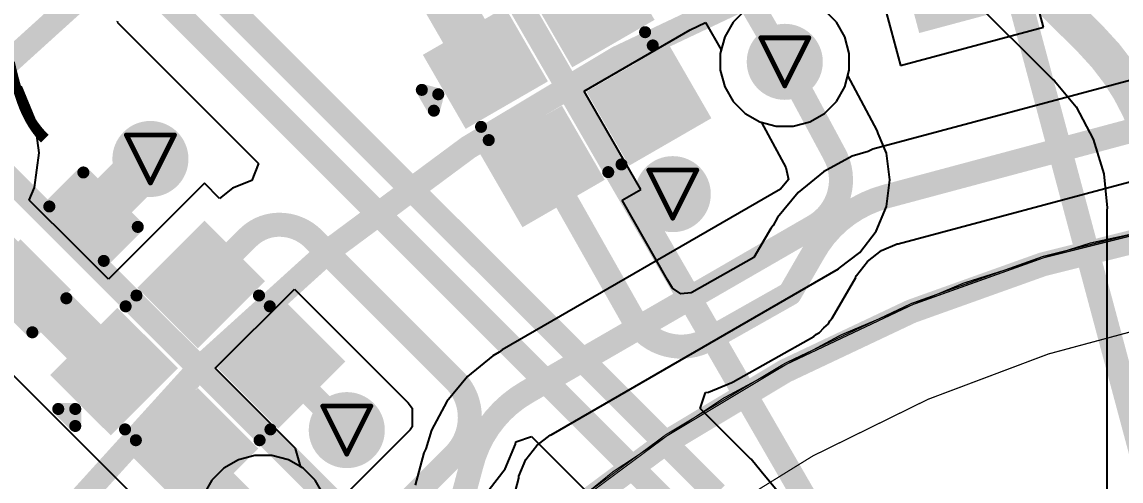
# Model space of a CAD drawing. Header units: inches. Extents: x -7 to 348, y -14 to 159.
# Drawn here: x 20.68 to 32.28, y 31.53 to 36.38 of the extents above; entities that cross this region are included whole.
import ezdxf

# ---------------------------------------------------------------- set-up
doc = ezdxf.new("R2010")
doc.units = ezdxf.units.IN
for name, color, linetype in [('Bottom Layer', 5, 'Continuous'), ('Bottom Solder', 6, 'Continuous'), ('Dimension', 6, 'Continuous'), ('Drill Drawing', 1, 'Continuous'), ('Fabrication', 76, 'Continuous'), ('Mechanical 4', 56, 'Continuous'), ('Top Layer', 1, 'Continuous'), ('Top Overlay', 2, 'Continuous'), ('Top Paste', 8, 'Continuous'), ('Top Solder', 216, 'Continuous'), ('Via Holes', 16, 'Continuous')]:
    doc.layers.add(name, color=color, linetype=linetype)
doc.styles.add('Arial', font='', dxfattribs={"height": 0.2})
doc.styles.get('Arial').set_extended_font_data('Arial')

msp = doc.modelspace()

# ---------------------------------------------------------------- hatches: boundary and pattern name
at = {"layer": 'Bottom Layer'}
h = msp.add_hatch(color=5, dxfattribs=at)
edge = h.paths.add_edge_path()
edge.add_arc((28.73395066, 35.96089074), 0.2999994, 0, 360)
h = msp.add_hatch(color=5, dxfattribs=at)
edge = h.paths.add_edge_path()
edge.add_arc((22.03638468, 34.93478662), 0.2999994, 0, 360)
h = msp.add_hatch(color=5, dxfattribs=at)
edge = h.paths.add_edge_path()
edge.add_arc((27.55137492, 34.5633421), 0.2999994, 0, 360)
h = msp.add_hatch(color=5, dxfattribs=at)
edge = h.paths.add_edge_path()
edge.add_arc((24.10953776, 32.07074866), 0.2999994, 0, 360)
at = {"layer": 'Bottom Solder'}
h = msp.add_hatch(color=6, dxfattribs=at)
edge = h.paths.add_edge_path()
edge.add_arc((28.73395066, 35.96089074), 0.4015993999999999, 0, 360)
h = msp.add_hatch(color=6, dxfattribs=at)
edge = h.paths.add_edge_path()
edge.add_arc((22.03638468, 34.93478662), 0.4015993999999999, 0, 360)
h = msp.add_hatch(color=6, dxfattribs=at)
edge = h.paths.add_edge_path()
edge.add_arc((27.55137492, 34.5633421), 0.4015993999999999, 0, 360)
h = msp.add_hatch(color=6, dxfattribs=at)
edge = h.paths.add_edge_path()
edge.add_arc((24.10953776, 32.07074866), 0.4015993999999999, 0, 360)
at = {"layer": 'Top Layer'}
for points in [[(27.22033383354571, 36.44150407004097), (26.52751269645428, 36.04150360004097), (26.17751212645429, 36.64772236995903), (26.87033326354571, 37.04772283995903)], [(26.09450169354572, 35.79150537004097), (25.40168055645428, 35.39150490004096), (25.05167998645429, 35.99772366995903), (25.74450112354571, 36.39772413995903)], [(27.82033517354571, 35.40227323004097), (27.12751403645429, 35.00227276004097), (26.77751346645429, 35.60849152995903), (27.47033460354572, 36.00849199995903)], [(26.69450049354571, 34.75227453004096), (26.00167935645428, 34.35227406004097), (25.65167878645428, 34.95849282995903), (26.34449992354571, 35.35849329995903)], [(21.32841368715252, 34.66642281320597), (21.77742649320597, 34.21741000715252), (21.45413727284748, 33.89412078679403), (21.00512446679402, 34.34313359284749)], [(23.10169030128096, 33.64423648834865), (22.53600421165135, 33.07855039871904), (22.04102865871904, 33.57352595165135), (22.60671474834865, 34.13921204128096)], [(20.66387348715251, 34.00188261320597), (21.11288629320597, 33.55286980715251), (20.78959707284748, 33.22958058679403), (20.34058426679402, 33.67859339284748)], [(22.18245160128096, 32.72499778834865), (21.61676551165135, 32.15931169871904), (21.12178995871903, 32.65428725165135), (21.68747604834865, 33.21997334128096)], [(23.95022048128096, 32.79570884834865), (23.38453439165135, 32.23002275871903), (22.88955883871904, 32.72499831165135), (23.45524492834865, 33.29068440128096)], [(23.03098178128096, 31.87647014834865), (22.46529569165135, 31.31078405871903), (21.97032013871904, 31.80575961165135), (22.53600622834865, 32.37144570128096)]]:
    msp.add_hatch(color=1, dxfattribs=at).paths.add_polyline_path(points)
h = msp.add_hatch(color=1, dxfattribs=at)
edge = h.paths.add_edge_path()
edge.add_arc((28.73395066, 35.96089074), 0.2999994, 0, 360)
h = msp.add_hatch(color=1, dxfattribs=at)
edge = h.paths.add_edge_path()
edge.add_arc((22.03638468, 34.93478662), 0.2999994, 0, 360)
h = msp.add_hatch(color=1, dxfattribs=at)
edge = h.paths.add_edge_path()
edge.add_arc((27.55137492, 34.5633421), 0.2999994, 0, 360)
h = msp.add_hatch(color=1, dxfattribs=at)
edge = h.paths.add_edge_path()
edge.add_arc((24.10953776, 32.07074866), 0.2999994, 0, 360)
at = {"layer": 'Top Paste'}
for points in [[(27.22033383354571, 36.44150407004097), (26.52751269645428, 36.04150360004097), (26.17751212645429, 36.64772236995903), (26.87033326354571, 37.04772283995903)], [(26.09450169354572, 35.79150537004097), (25.40168055645428, 35.39150490004096), (25.05167998645429, 35.99772366995903), (25.74450112354571, 36.39772413995903)], [(27.82033517354571, 35.40227323004097), (27.12751403645429, 35.00227276004097), (26.77751346645429, 35.60849152995903), (27.47033460354572, 36.00849199995903)], [(26.69450049354571, 34.75227453004096), (26.00167935645428, 34.35227406004097), (25.65167878645428, 34.95849282995903), (26.34449992354571, 35.35849329995903)], [(21.32841368715252, 34.66642281320597), (21.77742649320597, 34.21741000715252), (21.45413727284748, 33.89412078679403), (21.00512446679402, 34.34313359284749)], [(23.10169030128096, 33.64423648834865), (22.53600421165135, 33.07855039871904), (22.04102865871904, 33.57352595165135), (22.60671474834865, 34.13921204128096)], [(20.66387348715251, 34.00188261320597), (21.11288629320597, 33.55286980715251), (20.78959707284748, 33.22958058679403), (20.34058426679402, 33.67859339284748)], [(22.18245160128096, 32.72499778834865), (21.61676551165135, 32.15931169871904), (21.12178995871903, 32.65428725165135), (21.68747604834865, 33.21997334128096)], [(23.95022048128096, 32.79570884834865), (23.38453439165135, 32.23002275871903), (22.88955883871904, 32.72499831165135), (23.45524492834865, 33.29068440128096)], [(23.03098178128096, 31.87647014834865), (22.46529569165135, 31.31078405871903), (21.97032013871904, 31.80575961165135), (22.53600622834865, 32.37144570128096)]]:
    msp.add_hatch(color=8, dxfattribs=at).paths.add_polyline_path(points)
at = {"layer": 'Top Solder'}
for points in [[(31.12243299674689, 36.52446962093851), (30.15341529984342, 36.26482211160175), (29.91964964325311, 37.13724741906149), (30.88866734015658, 37.39689492839824)], [(27.35912201457021, 36.40431588901647), (26.49032451542978, 35.90271541901647), (26.03872394542978, 36.68491055098353), (26.90752144457021, 37.18651102098352)], [(26.23328987457021, 35.75431718901647), (25.36449237542978, 35.25271671901647), (24.91289180542979, 36.03491185098353), (25.78168930457021, 36.53651232098353)], [(27.95912335457021, 35.36508504901647), (27.09032585542979, 34.86348457901646), (26.63872528542978, 35.64567971098353), (27.50752278457021, 36.14728018098353)], [(26.83328867457022, 34.71508634901647), (25.96449117542978, 34.21348587901647), (25.51289060542979, 34.99568101098353), (26.38168810457021, 35.49728148098353)], [(21.32841368715252, 34.75127545724273), (21.86227913724273, 34.21741000715252), (21.45413727284748, 33.80926814275726), (20.92027182275727, 34.34313359284749)], [(23.24537439921806, 33.64423648834865), (22.53600421165135, 32.93486630078193), (21.89734456078193, 33.57352595165135), (22.60671474834865, 34.28289613921806)], [(20.66387348715251, 34.08673525724273), (21.19773893724273, 33.55286980715251), (20.78959707284748, 33.14472794275726), (20.25573162275727, 33.67859339284748)], [(24.09390457921807, 32.79570884834865), (23.38453439165135, 32.08633866078193), (22.74587474078193, 32.72499831165135), (23.45524492834865, 33.43436849921807)], [(22.32613569921807, 32.72499778834865), (21.61676551165135, 32.01562760078193), (20.97810586078193, 32.65428725165135), (21.68747604834865, 33.36365743921807)], [(23.17466587921806, 31.87647014834865), (22.46529569165135, 31.16709996078193), (21.82663604078193, 31.80575961165135), (22.53600622834865, 32.51512979921807)]]:
    msp.add_hatch(color=216, dxfattribs=at).paths.add_polyline_path(points)
at = {"layer": 'Via Holes'}
h = msp.add_hatch(color=7, dxfattribs=at)
edge = h.paths.add_edge_path()
edge.add_arc((28.73395066, 35.96089074), 0.1499997, 0, 360)
h = msp.add_hatch(color=7, dxfattribs=at)
edge = h.paths.add_edge_path()
edge.add_arc((22.03638468, 34.93478662), 0.1499997, 0, 360)
h = msp.add_hatch(color=7, dxfattribs=at)
edge = h.paths.add_edge_path()
edge.add_arc((27.55137492, 34.5633421), 0.1499997, 0, 360)
h = msp.add_hatch(color=7, dxfattribs=at)
edge = h.paths.add_edge_path()
edge.add_arc((24.10953776, 32.07074866), 0.1499997, 0, 360)

# ---------------------------------------------------------------- linework, layer by layer
at = {"layer": 'Bottom Layer'}
for p, q in [((24.8286778, 42.50766454), (31.55960922, 35.77673312)), ((28.3158057, 36.50582742), (28.18901398, 36.3790357)), ((29.27888734, 36.3790357), (29.15209562, 36.50582742)), ((28.18901398, 36.3790357), (28.0993596, 36.22374772)), ((29.36854172, 36.22374772), (29.27888734, 36.3790357)), ((28.0993596, 36.22374772), (28.05295126, 36.05054512)), ((29.41495006, 36.05054512), (29.36854172, 36.22374772)), ((28.05295126, 36.05054512), (28.05295126, 35.87123636)), ((29.41495006, 35.87123636), (29.41495006, 36.05054512)), ((28.05295126, 35.87123636), (28.0993596, 35.69803376)), ((29.40003264, 35.8155621), (29.41495006, 35.87123636)), ((29.7108499, 35.2371279), (29.40003264, 35.8155621)), ((31.55960922, 35.77673312), (31.58229904, 35.76157186)), ((31.58229904, 35.76157186), (31.80964428, 35.48455183999999)), ((28.0993596, 35.69803376), (28.18901398, 35.54274578)), ((28.18901398, 35.54274578), (28.3158057, 35.41595406)), ((28.3158057, 35.41595406), (28.47109368, 35.32629968)), ((31.80964428, 35.48455183999999), (31.99125428, 35.14478365999999)), ((28.47109368, 35.32629968), (28.4896179, 35.32133652)), ((28.4896179, 35.32133652), (28.74650334, 34.84326533999999)), ((29.7204892, 35.20560142), (29.7108499, 35.2371279)), ((29.80783218, 34.99474332), (29.7204892, 35.20560142)), ((31.99125428, 35.14478365999999), (32.10308793999999, 34.77611281999999)), ((29.84476632, 34.7141927), (29.80783218, 34.99474332)), ((28.74650334, 34.84326533999999), (28.77415632, 34.71820844)), ((28.77415632, 34.71820844), (28.68722736, 34.61542479999999)), ((29.80783218, 34.43364208), (29.84476632, 34.7141927)), ((32.10308793999999, 34.77611281999999), (32.1382136, 34.4194765)), ((28.68722736, 34.61542479999999), (25.74870644, 32.91887498)), ((29.69954182, 34.17221004), (29.80783218, 34.43364208)), ((32.1382136, 34.4194765), (32.13288976, 34.39270998)), ((32.13288976, 34.39270998), (32.13288976, 28.72504288)), ((29.52727901999999, 33.94771468), (29.69954182, 34.17221004)), ((29.30908032, 33.78028295999999), (29.52727901999999, 33.94771468)), ((26.26665816, 32.02175714), (29.30243822, 33.77445873999999)), ((29.30243822, 33.77445873999999), (29.30908032, 33.78028295999999)), ((25.65183592, 32.85687866), (25.38565408, 32.63843103999999)), ((25.7188716, 32.89271043999999), (25.65183592, 32.85687866)), ((25.74870644, 32.91887498), (25.7188716, 32.89271043999999)), ((25.38565408, 32.63843103999999), (25.16720646, 32.3722492)), ((25.16720646, 32.3722492), (25.00488268, 32.0685668)), ((25.00488268, 32.0685668), (24.94588102, 31.87406122)), ((26.11464678, 31.90943834), (26.25654896, 32.0183256)), ((26.25654896, 32.0183256), (26.26665816, 32.02175714)), ((23.14039314, 31.80373878), (22.96719054, 31.75733044)), ((23.3197019, 31.80373878), (23.14039314, 31.80373878)), ((23.4929045, 31.75733044), (23.3197019, 31.80373878)), ((24.92397606, 31.82964678), (24.83246494, 31.4881641)), ((24.94588102, 31.87406122), (24.92397606, 31.82964678)), ((25.99933586, 31.75916178), (26.11464678, 31.90943834)), ((22.96719054, 31.75733044), (22.81190256, 31.66767605999999)), ((23.64819248, 31.66767605999999), (23.4929045, 31.75733044)), ((25.92684934, 31.5841634), (25.99933586, 31.75916178)), ((22.81190256, 31.66767605999999), (22.68511084, 31.54088433999999)), ((23.7749842, 31.54088433999999), (23.64819248, 31.66767605999999)), ((25.9245735, 31.5615066), (25.92527454, 31.57219492)), ((25.92527454, 31.57219492), (25.92684934, 31.5841634)), ((22.68511084, 31.54088433999999), (22.59545646, 31.38559636)), ((23.86463858, 31.38559636), (23.7749842, 31.54088433999999)), ((25.79647368, 31.08348876), (25.9245735, 31.5615066))]:
    msp.add_line(p, q, dxfattribs=at)
for points in [[(25.24070644, 42.91969318, 0.3809999999999999, 0.3809999999999999, 0), (31.97163786, 36.18876176, 0.3809999999999999, 0.3809999999999999, 0)], [(31.97163786, 36.18876176, 0.3809999999999999, 0.3809999999999999, -0.198912367379658), (32.71558608, 34.39270998, 0.3809999999999999, 0.3809999999999999, 0)], [(28.73395066, 35.96089074, 0.254, 0.254, 0), (29.25459478, 34.99196456, 0.254, 0.254, 0)], [(29.25470908, 34.99203314, 0.254, 0.254, -0.411353542062439), (29.04345474, 34.22302527999999, 0.254, 0.254, 0)], [(26.0076823, 32.47031605999999, 0.254, 0.254, 0), (29.0434649, 34.2230202, 0.254, 0.254, 0)], [(25.42427478, 31.69558812, 0.254, 0.254, -0.2036222772454965), (26.00767976, 32.47031352, 0.254, 0.254, 0)], [(25.29617496, 31.21755757999999, 0.254, 0.254, 0), (25.42427478, 31.69557796, 0.254, 0.254, 0)]]:
    msp.add_lwpolyline(points, format="xyseb", dxfattribs=at)
for points in [[(31.87638786, 36.18876176, 0.1905, 0.1905, 1), (32.06688786, 36.18876176, 0.1905, 0.1905, 1)], [(31.87638786, 36.18876176, 0.1905, 0.1905, 1), (32.06688786, 36.18876176, 0.1905, 0.1905, 1)], [(28.67045066, 35.96089074, 0.127, 0.127, 1), (28.79745066, 35.96089074, 0.127, 0.127, 1)], [(29.19109478, 34.99196456, 0.127, 0.127, 1), (29.31809478, 34.99196456, 0.127, 0.127, 1)], [(29.19120908, 34.99203314, 0.127, 0.127, 1), (29.31820908, 34.99203314, 0.127, 0.127, 1)], [(28.97995474, 34.22302527999999, 0.127, 0.127, 1), (29.10695474, 34.22302527999999, 0.127, 0.127, 1)], [(28.9799649, 34.2230202, 0.127, 0.127, 1), (29.1069649, 34.2230202, 0.127, 0.127, 1)], [(25.94417976, 32.47031352, 0.127, 0.127, 1), (26.07117976, 32.47031352, 0.127, 0.127, 1)], [(25.9441823, 32.47031605999999, 0.127, 0.127, 1), (26.0711823, 32.47031605999999, 0.127, 0.127, 1)], [(25.36077478, 31.69558812, 0.127, 0.127, 1), (25.48777478, 31.69558812, 0.127, 0.127, 1)], [(25.36077478, 31.69557796, 0.127, 0.127, 1), (25.48777478, 31.69557796, 0.127, 0.127, 1)]]:
    msp.add_lwpolyline(points, format="xyseb", close=True, dxfattribs=at)
at = {"layer": 'Dimension'}
for points in [[(28.9792664, 44.95406808, 0.254, 0.254, 0), (42.67583794, -6.1596397, 0.254, 0.254, 0)], [(21.81726142, 43.70361338, 0.254, 0.254, 0), (50.06727604, -5.226812, 0.254, 0.254, 0)], [(17.94394176, 37.3357267, 0.254, 0.254, 0), (55.3623734, -0.08175752, 0.254, 0.254, 0)]]:
    msp.add_lwpolyline(points, format="xyseb", dxfattribs=at)
for points in [[(58.31000022, 19.46699942, 0.254, 0.254, 1), (13.30999878, 19.46699942, 0.254, 0.254, 1)], [(54.56033537999999, 19.46692576, 0.254, 0.254, 1), (17.06033418, 19.46692576, 0.254, 0.254, 1)]]:
    msp.add_lwpolyline(points, format="xyseb", close=True, dxfattribs=at)
at = {"layer": 'Drill Drawing'}
for points in [[(28.47995066, 36.21489074, 0.0508, 0.0508, 0), (28.98795066, 36.21489074, 0.0508, 0.0508, 0)], [(28.47995066, 36.21489074, 0.0508, 0.0508, 0), (28.73395066, 35.70689074, 0.0508, 0.0508, 0)], [(28.73395066, 35.70689074, 0.0508, 0.0508, 0), (28.98795066, 36.21489074, 0.0508, 0.0508, 0)], [(21.78238468, 35.18878662, 0.0508, 0.0508, 0), (22.29038468, 35.18878662, 0.0508, 0.0508, 0)], [(21.78238468, 35.18878662, 0.0508, 0.0508, 0), (22.03638468, 34.68078662, 0.0508, 0.0508, 0)], [(22.03638468, 34.68078662, 0.0508, 0.0508, 0), (22.29038468, 35.18878662, 0.0508, 0.0508, 0)], [(27.29737492, 34.8173421, 0.0508, 0.0508, 0), (27.80537491999999, 34.8173421, 0.0508, 0.0508, 0)], [(27.29737492, 34.8173421, 0.0508, 0.0508, 0), (27.55137492, 34.30934209999999, 0.0508, 0.0508, 0)], [(27.55137492, 34.30934209999999, 0.0508, 0.0508, 0), (27.80537491999999, 34.8173421, 0.0508, 0.0508, 0)], [(23.85553776, 32.32474866, 0.0508, 0.0508, 0), (24.36353776, 32.32474866, 0.0508, 0.0508, 0)], [(23.85553776, 32.32474866, 0.0508, 0.0508, 0), (24.10953776, 31.81674866, 0.0508, 0.0508, 0)], [(24.10953776, 31.81674866, 0.0508, 0.0508, 0), (24.36353776, 32.32474866, 0.0508, 0.0508, 0)]]:
    msp.add_lwpolyline(points, format="xyseb", dxfattribs=at)
for points in [[(28.46725066, 36.21489074, 0.0254, 0.0254, 1), (28.49265066, 36.21489074, 0.0254, 0.0254, 1)], [(28.46725066, 36.21489074, 0.0254, 0.0254, 1), (28.49265066, 36.21489074, 0.0254, 0.0254, 1)], [(28.97525066, 36.21489074, 0.0254, 0.0254, 1), (29.00065066, 36.21489074, 0.0254, 0.0254, 1)], [(28.97525066, 36.21489074, 0.0254, 0.0254, 1), (29.00065066, 36.21489074, 0.0254, 0.0254, 1)], [(28.72125066, 35.70689074, 0.0254, 0.0254, 1), (28.74665066, 35.70689074, 0.0254, 0.0254, 1)], [(28.72125066, 35.70689074, 0.0254, 0.0254, 1), (28.74665066, 35.70689074, 0.0254, 0.0254, 1)], [(21.76968468, 35.18878662, 0.0254, 0.0254, 1), (21.79508468, 35.18878662, 0.0254, 0.0254, 1)], [(21.76968468, 35.18878662, 0.0254, 0.0254, 1), (21.79508468, 35.18878662, 0.0254, 0.0254, 1)], [(22.27768468, 35.18878662, 0.0254, 0.0254, 1), (22.30308468, 35.18878662, 0.0254, 0.0254, 1)], [(22.27768468, 35.18878662, 0.0254, 0.0254, 1), (22.30308468, 35.18878662, 0.0254, 0.0254, 1)], [(27.28467492, 34.8173421, 0.0254, 0.0254, 1), (27.31007492, 34.8173421, 0.0254, 0.0254, 1)], [(27.28467492, 34.8173421, 0.0254, 0.0254, 1), (27.31007492, 34.8173421, 0.0254, 0.0254, 1)], [(27.79267492, 34.8173421, 0.0254, 0.0254, 1), (27.81807492, 34.8173421, 0.0254, 0.0254, 1)], [(27.79267492, 34.8173421, 0.0254, 0.0254, 1), (27.81807492, 34.8173421, 0.0254, 0.0254, 1)], [(22.02368468, 34.68078662, 0.0254, 0.0254, 1), (22.04908468, 34.68078662, 0.0254, 0.0254, 1)], [(22.02368468, 34.68078662, 0.0254, 0.0254, 1), (22.04908468, 34.68078662, 0.0254, 0.0254, 1)], [(27.53867492, 34.30934209999999, 0.0254, 0.0254, 1), (27.56407492, 34.30934209999999, 0.0254, 0.0254, 1)], [(27.53867492, 34.30934209999999, 0.0254, 0.0254, 1), (27.56407492, 34.30934209999999, 0.0254, 0.0254, 1)], [(23.84283776, 32.32474866, 0.0254, 0.0254, 1), (23.86823776, 32.32474866, 0.0254, 0.0254, 1)], [(23.84283776, 32.32474866, 0.0254, 0.0254, 1), (23.86823776, 32.32474866, 0.0254, 0.0254, 1)], [(24.35083776, 32.32474866, 0.0254, 0.0254, 1), (24.37623776, 32.32474866, 0.0254, 0.0254, 1)], [(24.35083776, 32.32474866, 0.0254, 0.0254, 1), (24.37623776, 32.32474866, 0.0254, 0.0254, 1)], [(24.09683776, 31.81674866, 0.0254, 0.0254, 1), (24.12223776, 31.81674866, 0.0254, 0.0254, 1)], [(24.09683776, 31.81674866, 0.0254, 0.0254, 1), (24.12223776, 31.81674866, 0.0254, 0.0254, 1)]]:
    msp.add_lwpolyline(points, format="xyseb", close=True, dxfattribs=at)
at = {"layer": 'Fabrication'}
for points in [[(21.84632156, 25.02614756, 0.0127, 0.0127, -0.3667768951628362), (38.92474816, 34.222817, 0.0127, 0.0127, 0)], [(21.84632156, 25.02614756, 0.0127, 0.0127, -0.3667768951628362), (38.92474816, 34.222817, 0.0127, 0.0127, 0)], [(21.84632156, 25.02614756, 0.0127, 0.0127, -0.3667768951628362), (38.92474816, 34.222817, 0.0127, 0.0127, 0)], [(21.84632156, 25.02614756, 0.0127, 0.0127, -0.3667768951628362), (38.92474816, 34.222817, 0.0127, 0.0127, 0)], [(22.3945323, 23.54997576, 0.0127, 0.0127, -0.4369289405353744), (40.83044412, 32.61877144, 0.0127, 0.0127, 0)], [(22.3945323, 23.54997576, 0.0127, 0.0127, -0.4369289405353744), (40.83044412, 32.61877144, 0.0127, 0.0127, 0)]]:
    msp.add_lwpolyline(points, format="xyseb", dxfattribs=at)
at = {"layer": 'Mechanical 4'}
for points in [[(50.81100582, 19.54995328, 0.0127, 0.0127, 1), (20.81100486, 19.54995328, 0.0127, 0.0127, 1)], [(50.81100582, 19.54995328, 0.0127, 0.0127, 1), (20.81100486, 19.54995328, 0.0127, 0.0127, 1)], [(50.81100582, 19.54995328, 0.0127, 0.0127, 1), (20.81100486, 19.54995328, 0.0127, 0.0127, 1)], [(50.81100582, 19.54995328, 0.0127, 0.0127, 1), (20.81100486, 19.54995328, 0.0127, 0.0127, 1)], [(50.8248031, 19.53848518, 0.0127, 0.0127, 1), (20.82480214, 19.53848518, 0.0127, 0.0127, 1)], [(50.8248031, 19.53848518, 0.0127, 0.0127, 1), (20.82480214, 19.53848518, 0.0127, 0.0127, 1)], [(50.8248031, 19.53848518, 0.0127, 0.0127, 1), (20.82480214, 19.53848518, 0.0127, 0.0127, 1)], [(50.8248031, 19.53848518, 0.0127, 0.0127, 1), (20.82480214, 19.53848518, 0.0127, 0.0127, 1)]]:
    msp.add_lwpolyline(points, format="xyseb", close=True, dxfattribs=at)
at = {"layer": 'Top Layer'}
for p, q in [((29.57745672, 37.3348123), (29.95585068, 35.92263071999999)), ((31.46462592, 36.32690474), (31.20005952, 37.31427385999999)), ((29.27888734, 36.3790357), (29.15209562, 36.50582742)), ((21.6887679, 36.39179158), (21.68698482, 36.37940654)), ((21.68698482, 36.37940654), (21.68700006, 36.3793659)), ((21.68700006, 36.3793659), (21.74790164, 36.31752452)), ((27.73540554, 36.29893934), (27.89688858, 36.3748447)), ((27.89688858, 36.3748447), (28.06282932, 36.08741576)), ((29.36854172, 36.22374772), (29.27888734, 36.3790357)), ((29.95585068, 35.92263071999999), (31.46462592, 36.32690474)), ((21.74790164, 36.31752452), (21.75583914, 36.30946002)), ((21.75583914, 36.30946002), (21.80776182, 36.25754242)), ((21.80776182, 36.25754242), (23.17790386, 34.8873953)), ((26.61495566, 35.6520496), (27.73540554, 36.29893934)), ((29.41495006, 36.05054512), (29.36854172, 36.22374772)), ((28.06282932, 36.08741576), (28.05295126, 36.05054512)), ((28.05295126, 36.05054512), (28.05295126, 35.87123636)), ((29.41495006, 35.87123636), (29.41495006, 36.05054512)), ((28.05295126, 35.87123636), (28.0993596, 35.69803376)), ((29.36854172, 35.69803376), (29.41495006, 35.87123636)), ((32.93374413999999, 35.91418268), (29.66376846, 35.03800459999999)), ((20.81343818, 35.36264454), (20.67267392, 35.7024813)), ((27.21495446, 34.61281876), (26.61495566, 35.6520496)), ((28.0993596, 35.69803376), (28.18901398, 35.54274578)), ((29.27888734, 35.54274578), (29.36854172, 35.69803376)), ((28.18901398, 35.54274578), (28.3158057, 35.41595406)), ((29.15209562, 35.41595406), (29.27888734, 35.54274578)), ((28.3158057, 35.41595406), (28.47109368, 35.32629968)), ((28.99680764, 35.32629968), (29.15209562, 35.41595406)), ((20.8614518, 34.99795388), (20.81343818, 35.36264454)), ((28.47109368, 35.32629968), (28.64429628, 35.27989134)), ((28.64429628, 35.27989134), (28.82360504, 35.27989134)), ((28.82360504, 35.27989134), (28.99680764, 35.32629968)), ((20.81343818, 34.63326322), (20.8614518, 34.99795388)), ((29.4465756, 34.96269868), (29.1428932, 34.8003749)), ((29.61412416, 35.01352408), (29.4465756, 34.96269868)), ((29.66376846, 35.03800459999999), (29.61412416, 35.01352408)), ((29.93187562, 34.037397), (33.31785564, 34.94465706)), ((23.17790386, 34.8873953), (23.1056815, 34.70817036)), ((23.1056815, 34.70817036), (22.90436618, 34.62478216)), ((29.1428932, 34.8003749), (28.87671136, 34.58192728)), ((20.75798744, 34.49939506), (20.81343818, 34.63326322)), ((22.60671374, 34.67802564), (21.5930353, 33.6643472)), ((22.76607334, 34.51866604), (22.60671374, 34.67802564)), ((22.90436618, 34.62478216), (22.76607334, 34.51866604)), ((27.01829242, 34.49927568), (27.21495446, 34.61281876)), ((28.87671136, 34.58192728), (28.65826374, 34.31574543999999)), ((21.25561408, 34.00177095999999), (20.75798744, 34.49939506)), ((27.49458052, 33.65747396), (27.01829242, 34.49927568)), ((28.61292474, 34.23092722), (28.5852235, 34.19933978)), ((28.65826374, 34.31574543999999), (28.61292474, 34.23092722)), ((28.5852235, 34.19933978), (28.4084522, 33.89316818)), ((21.5930353, 33.6643472), (21.25561408, 34.00177095999999)), ((29.75597808, 33.9682455), (29.92124572, 34.03670104)), ((29.92124572, 34.03670104), (29.93187562, 34.037397)), ((28.4084522, 33.89316818), (27.75356146, 33.52311812)), ((29.60570406, 33.85293458), (29.75597808, 33.9682455)), ((29.49039314, 33.70265801999999), (29.60570406, 33.85293458)), ((27.54798148, 33.57005986), (27.49458052, 33.65747396)), ((29.23488946, 33.25279099999999), (29.4823388, 33.68138552)), ((29.4823388, 33.68138552), (29.48577034, 33.69149726)), ((29.48577034, 33.69149726), (29.49039314, 33.70265801999999)), ((22.7212652, 32.72499678), (23.55612256, 33.55985414)), ((23.55612256, 33.55985414), (24.75805056, 32.35792868)), ((27.63747838, 33.51088548), (27.54798148, 33.57005986)), ((27.74475528, 33.52192178), (27.63747838, 33.51088548)), ((27.75356146, 33.52311812), (27.74475528, 33.52192178)), ((29.14475756, 33.15001497999999), (29.19430788, 33.19266412)), ((29.19430788, 33.19266412), (29.21077978, 33.22530058)), ((29.21077978, 33.22530058), (29.23488946, 33.25279099999999)), ((29.04113572, 33.06082796), (29.06884204, 33.08467602)), ((29.06884204, 33.08467602), (29.10163851999999, 33.10084819999999)), ((29.10163851999999, 33.10084819999999), (29.14475756, 33.15001497999999)), ((28.19060148, 32.58022948), (29.04113572, 33.06082796)), ((23.56979538, 31.87646913999999), (22.7212652, 32.72499678)), ((20.58297636, 32.65428826), (21.61676652, 31.6204981)), ((27.92826519999999, 32.47284844), (28.17549864, 32.5752587)), ((28.17549864, 32.5752587), (28.19060148, 32.58022948)), ((27.84051328, 32.30045356), (27.89766582, 32.46882)), ((27.89766582, 32.46882), (27.92826519999999, 32.47284844)), ((24.75805056, 32.35792868), (24.80029076, 32.30235856)), ((24.80029076, 32.30235856), (24.79922142, 32.10456876)), ((28.37656758, 31.76439926), (27.84051328, 32.30045356)), ((24.77954912, 32.07261047999999), (24.05797322, 31.35103204)), ((24.79922142, 32.10456876), (24.77954912, 32.07261047999999)), ((25.7813937, 31.66265448), (25.88968406, 31.92408652)), ((25.88968406, 31.92408652), (25.8927092, 31.9470659)), ((25.8927092, 31.9470659), (26.06107564, 32.00421844)), ((26.06107564, 32.00421844), (27.34021964, 30.72506936)), ((23.62553314, 31.68075706), (23.56979538, 31.87647168)), ((23.56979538, 31.87647168), (23.56979538, 31.87646913999999)), ((23.64819248, 31.66767605999999), (23.62553314, 31.68075706)), ((28.37702732, 31.76485646), (28.37656758, 31.76439926)), ((28.37759628, 31.76439164), (28.37702732, 31.76485646)), ((28.4863159, 31.63190524), (28.37759628, 31.76439164)), ((21.61676652, 31.6204981), (22.4652967, 30.77197046)), ((23.7749842, 31.54088433999999), (23.64819248, 31.66767605999999)), ((25.61284438, 31.44299782), (25.7813937, 31.66265448)), ((28.65303896, 31.42875096), (28.4863159, 31.63190524)), ((23.85601782, 31.40052648), (23.7749842, 31.54088433999999))]:
    msp.add_line(p, q, dxfattribs=at)
for points in [[(23.95966252, 38.67549034, 2.032, 2.032, -0.538770409587209), (58.0621648, 22.88544064, 2.032, 2.032, 0)], [(24.9690001, 36.94093704, 0.508, 0.508, 0), (25.57309084, 35.89461452, 0.508, 0.508, 0)], [(22.55388936, 36.85456688, 0.254, 0.254, 0), (26.74240016, 32.66607639999999, 0.254, 0.254, 0)], [(28.24635702, 36.80545598, 0.254, 0.254, 0), (28.73395066, 35.96089074, 0.254, 0.254, 0)], [(22.12208936, 36.67571024, 0.254, 0.254, 0), (27.70646732, 31.0913145, 0.254, 0.254, 0)], [(29.79782204, 34.5377008, 0.254, 0.254, 0), (33.18380206, 35.44496086, 0.254, 0.254, 0)], [(19.5250054, 34.81675536, 0.508, 0.508, 0), (20.72638476, 33.61538108, 0.508, 0.508, 0)], [(21.4631143, 34.35211315999999, 0.508, 0.508, 0), (22.00044622, 34.8894654, 0.508, 0.508, 0)], [(26.25641942, 34.79401982, 0.254, 0.254, 0), (26.38165158, 34.57267914, 0.254, 0.254, 0)], [(26.38165158, 34.57267914, 0.254, 0.254, 0), (27.13427136, 33.2424786, 0.254, 0.254, 0)], [(29.03378242, 33.94036392, 0.254, 0.254, -0.2036222772454964), (29.79782204, 34.53769571999999, 0.254, 0.254, 0)], [(23.06557998, 34.10310172, 0.254, 0.254, -0.1991453665261425), (23.39690774, 34.24024902, 0.254, 0.254, 0)], [(23.39690774, 34.24025156, 0.254, 0.254, -0.1975157828898303), (23.7562136, 34.09225846, 0.254, 0.254, 0)], [(22.57135948, 33.60888122, 0.254, 0.254, 0), (23.06557998, 34.10310172, 0.254, 0.254, 0)], [(23.7562136, 34.09225592, 0.254, 0.254, 0), (25.25051084, 32.59796122, 0.254, 0.254, 0)], [(28.78633054, 33.5117694, 0.254, 0.254, 0), (29.03378242, 33.94036392, 0.254, 0.254, 0)], [(20.72638476, 33.61538108, 0.508, 0.508, 0), (20.79780448, 33.54396136, 0.508, 0.508, 0)], [(20.79780448, 33.54396136, 0.508, 0.508, 0), (21.65212078, 32.68964252, 0.508, 0.508, 0)], [(27.9357963, 33.03117091999999, 0.254, 0.254, 0), (28.78633054, 33.5117694, 0.254, 0.254, 0)], [(27.13519084, 33.24088856, 0.254, 0.254, -0.002574965235715766), (27.1342739, 33.24247352, 0.254, 0.254, 0)], [(27.1351883, 33.24089364, 0.254, 0.254, 0), (27.13599856, 33.2395322, 0.254, 0.254, 0)], [(27.9357963, 33.03117346, 0.254, 0.254, -0.4093815859905121), (27.13599348, 33.23952966, 0.254, 0.254, 0)], [(23.41988966, 32.76035357999999, 0.254, 0.254, 0), (24.10947934, 32.07075882, 0.254, 0.254, 0)], [(25.2530737, 32.59539836, 0.254, 0.254, -0.4077509123140871), (25.24239554, 31.80295899999999, 0.254, 0.254, 0)], [(25.25051338, 32.59796376, 0.254, 0.254, -0.001225064591042143), (25.25139222, 32.59707984, 0.254, 0.254, 0)], [(25.25138968, 32.59707984, 0.254, 0.254, 0), (25.25307116, 32.59539836, 0.254, 0.254, 0)], [(26.74239508, 32.66607639999999, 0.254, 0.254, 0), (28.01044436, 31.39802712, 0.254, 0.254, 0)], [(22.54039434, 31.81234684, 0.254, 0.254, 0), (23.22998402, 31.12275462, 0.254, 0.254, 0)], [(22.95946132, 29.52002478, 0.254, 0.254, 0), (25.24239554, 31.80295899999999, 0.254, 0.254, 0)]]:
    msp.add_lwpolyline(points, format="xyseb", dxfattribs=at)
for points in [[(25.44609084, 35.89461452, 0.254, 0.254, 1), (25.70009083999999, 35.89461452, 0.254, 0.254, 1)], [(28.67045066, 35.96089074, 0.127, 0.127, 1), (28.79745066, 35.96089074, 0.127, 0.127, 1)], [(21.87344622, 34.8894654, 0.254, 0.254, 1), (22.12744622, 34.8894654, 0.254, 0.254, 1)], [(26.19291942, 34.79401982, 0.127, 0.127, 1), (26.31991941999999, 34.79401982, 0.127, 0.127, 1)], [(26.31815157999999, 34.57267914, 0.127, 0.127, 1), (26.44515158, 34.57267914, 0.127, 0.127, 1)], [(26.31815157999999, 34.57267914, 0.127, 0.127, 1), (26.44515158, 34.57267914, 0.127, 0.127, 1)], [(21.3361143, 34.35211315999999, 0.254, 0.254, 1), (21.5901143, 34.35211315999999, 0.254, 0.254, 1)], [(29.73432204, 34.5377008, 0.127, 0.127, 1), (29.86132204, 34.5377008, 0.127, 0.127, 1)], [(29.73432204, 34.53769571999999, 0.127, 0.127, 1), (29.86132204, 34.53769571999999, 0.127, 0.127, 1)], [(23.33340774, 34.24025156, 0.127, 0.127, 1), (23.46040774, 34.24025156, 0.127, 0.127, 1)], [(23.33340774, 34.24024902, 0.127, 0.127, 1), (23.46040774, 34.24024902, 0.127, 0.127, 1)], [(23.00207998, 34.10310172, 0.127, 0.127, 1), (23.12907998, 34.10310172, 0.127, 0.127, 1)], [(23.00207998, 34.10310172, 0.127, 0.127, 1), (23.12907998, 34.10310172, 0.127, 0.127, 1)], [(23.6927136, 34.09225846, 0.127, 0.127, 1), (23.8197136, 34.09225846, 0.127, 0.127, 1)], [(23.6927136, 34.09225592, 0.127, 0.127, 1), (23.8197136, 34.09225592, 0.127, 0.127, 1)], [(28.97028242, 33.94036392, 0.127, 0.127, 1), (29.09728242, 33.94036392, 0.127, 0.127, 1)], [(28.97028242, 33.94036392, 0.127, 0.127, 1), (29.09728242, 33.94036392, 0.127, 0.127, 1)], [(20.59938476, 33.61538108, 0.254, 0.254, 1), (20.85338476, 33.61538108, 0.254, 0.254, 1)], [(20.59938476, 33.61538108, 0.254, 0.254, 1), (20.85338476, 33.61538108, 0.254, 0.254, 1)], [(20.67080448, 33.54396136, 0.254, 0.254, 1), (20.92480448, 33.54396136, 0.254, 0.254, 1)], [(20.67080448, 33.54396136, 0.254, 0.254, 1), (20.92480448, 33.54396136, 0.254, 0.254, 1)], [(22.50785948, 33.60888122, 0.127, 0.127, 1), (22.63485948, 33.60888122, 0.127, 0.127, 1)], [(28.72283054, 33.5117694, 0.127, 0.127, 1), (28.84983054, 33.5117694, 0.127, 0.127, 1)], [(28.72283054, 33.5117694, 0.127, 0.127, 1), (28.84983054, 33.5117694, 0.127, 0.127, 1)], [(27.07077135999999, 33.2424786, 0.127, 0.127, 1), (27.19777136, 33.2424786, 0.127, 0.127, 1)], [(27.0707739, 33.24247352, 0.127, 0.127, 1), (27.1977739, 33.24247352, 0.127, 0.127, 1)], [(27.0716883, 33.24089364, 0.127, 0.127, 1), (27.1986883, 33.24089364, 0.127, 0.127, 1)], [(27.07169084, 33.24088856, 0.127, 0.127, 1), (27.19869084, 33.24088856, 0.127, 0.127, 1)], [(27.07249348, 33.23952966, 0.127, 0.127, 1), (27.19949348, 33.23952966, 0.127, 0.127, 1)], [(27.07249856, 33.2395322, 0.127, 0.127, 1), (27.19949856, 33.2395322, 0.127, 0.127, 1)], [(27.8722963, 33.03117346, 0.127, 0.127, 1), (27.9992963, 33.03117346, 0.127, 0.127, 1)], [(27.8722963, 33.03117091999999, 0.127, 0.127, 1), (27.9992963, 33.03117091999999, 0.127, 0.127, 1)], [(21.52512078, 32.68964252, 0.254, 0.254, 1), (21.77912078, 32.68964252, 0.254, 0.254, 1)], [(23.35638966, 32.76035357999999, 0.127, 0.127, 1), (23.48338966, 32.76035357999999, 0.127, 0.127, 1)], [(25.18701084, 32.59796122, 0.127, 0.127, 1), (25.31401084, 32.59796122, 0.127, 0.127, 1)], [(25.18701338, 32.59796376, 0.127, 0.127, 1), (25.31401338, 32.59796376, 0.127, 0.127, 1)], [(25.18788968, 32.59707984, 0.127, 0.127, 1), (25.31488968, 32.59707984, 0.127, 0.127, 1)], [(25.18789222, 32.59707984, 0.127, 0.127, 1), (25.31489222, 32.59707984, 0.127, 0.127, 1)], [(25.18957116, 32.59539836, 0.127, 0.127, 1), (25.31657116, 32.59539836, 0.127, 0.127, 1)], [(25.1895737, 32.59539836, 0.127, 0.127, 1), (25.3165737, 32.59539836, 0.127, 0.127, 1)], [(26.67889508, 32.66607639999999, 0.127, 0.127, 1), (26.80589508, 32.66607639999999, 0.127, 0.127, 1)], [(26.67890016, 32.66607639999999, 0.127, 0.127, 1), (26.80590016, 32.66607639999999, 0.127, 0.127, 1)], [(24.04597934, 32.07075882, 0.127, 0.127, 1), (24.17297934, 32.07075882, 0.127, 0.127, 1)], [(22.47689434, 31.81234684, 0.127, 0.127, 1), (22.60389434, 31.81234684, 0.127, 0.127, 1)], [(25.17889554, 31.80295899999999, 0.127, 0.127, 1), (25.30589554, 31.80295899999999, 0.127, 0.127, 1)], [(25.17889554, 31.80295899999999, 0.127, 0.127, 1), (25.30589554, 31.80295899999999, 0.127, 0.127, 1)]]:
    msp.add_lwpolyline(points, format="xyseb", close=True, dxfattribs=at)
at = {"layer": 'Top Overlay'}
for points in [[(27.25923174, 36.27413116, 0.127, 0.127, 0), (27.34013074, 36.13400698, 0.127, 0.127, 0)], [(24.90186536, 35.6648131, 0.127, 0.127, 0), (25.02886536, 35.44484402, 0.127, 0.127, 0)], [(24.90186536, 35.6648131, 0.127, 0.127, 0), (25.0753499, 35.61832855999999, 0.127, 0.127, 0)], [(25.02886536, 35.44484402, 0.127, 0.127, 0), (25.0753499, 35.61832855999999, 0.127, 0.127, 0)], [(25.52718288, 35.27413316, 0.127, 0.127, 0), (25.60808442, 35.13400898, 0.127, 0.127, 0)], [(26.87001738, 34.79587402, 0.127, 0.127, 0), (27.01013902, 34.87677302, 0.127, 0.127, 0)], [(20.96920368, 34.43293595999999, 0.127, 0.127, 0), (21.32841302, 34.7921453, 0.127, 0.127, 0)], [(21.32841302, 34.7921453, 0.127, 0.127, 0), (21.90314898, 34.21740934, 0.127, 0.127, 0)], [(21.54393964, 33.8582, 0.127, 0.127, 0), (21.90314898, 34.21740934, 0.127, 0.127, 0)], [(20.21486178, 33.67859406, 0.127, 0.127, 0), (20.78959774, 33.1038581, 0.127, 0.127, 0)], [(21.77501868, 33.37822382, 0.127, 0.127, 0), (21.8894279, 33.49263304, 0.127, 0.127, 0)], [(23.18258254, 33.49263304, 0.127, 0.127, 0), (23.29699176, 33.37822382, 0.127, 0.127, 0)], [(20.78959774, 33.1038581, 0.127, 0.127, 0), (21.14880708, 33.46306744, 0.127, 0.127, 0)], [(21.0632421, 32.29394608, 0.127, 0.127, 0), (21.24284804, 32.11434268, 0.127, 0.127, 0)], [(21.0632421, 32.29394608, 0.127, 0.127, 0), (21.24284804, 32.29394608, 0.127, 0.127, 0)], [(21.24284804, 32.11434268, 0.127, 0.127, 0), (21.24284804, 32.29394608, 0.127, 0.127, 0)], [(21.7683715, 32.078422, 0.127, 0.127, 0), (21.88278072, 31.96401278, 0.127, 0.127, 0)], [(23.18922972, 31.96401024, 0.127, 0.127, 0), (23.30364148, 32.078422, 0.127, 0.127, 0)]]:
    msp.add_lwpolyline(points, format="xyseb", dxfattribs=at)
for points in [[(27.22748174, 36.27413116, 0.0635, 0.0635, 1), (27.29098174, 36.27413116, 0.0635, 0.0635, 1)], [(27.30838074, 36.13400698, 0.0635, 0.0635, 1), (27.37188073999999, 36.13400698, 0.0635, 0.0635, 1)], [(24.87011536, 35.6648131, 0.0635, 0.0635, 1), (24.93361536, 35.6648131, 0.0635, 0.0635, 1)], [(24.87011536, 35.6648131, 0.0635, 0.0635, 1), (24.93361536, 35.6648131, 0.0635, 0.0635, 1)], [(25.0435999, 35.61832855999999, 0.0635, 0.0635, 1), (25.1070999, 35.61832855999999, 0.0635, 0.0635, 1)], [(25.0435999, 35.61832855999999, 0.0635, 0.0635, 1), (25.1070999, 35.61832855999999, 0.0635, 0.0635, 1)], [(24.99711536, 35.44484402, 0.0635, 0.0635, 1), (25.06061536, 35.44484402, 0.0635, 0.0635, 1)], [(24.99711536, 35.44484402, 0.0635, 0.0635, 1), (25.06061536, 35.44484402, 0.0635, 0.0635, 1)], [(25.49543288, 35.27413316, 0.0635, 0.0635, 1), (25.55893288, 35.27413316, 0.0635, 0.0635, 1)], [(25.57633442, 35.13400898, 0.0635, 0.0635, 1), (25.63983442, 35.13400898, 0.0635, 0.0635, 1)], [(26.97838902, 34.87677302, 0.0635, 0.0635, 1), (27.04188902, 34.87677302, 0.0635, 0.0635, 1)], [(21.29666302, 34.7921453, 0.0635, 0.0635, 1), (21.36016302, 34.7921453, 0.0635, 0.0635, 1)], [(21.29666302, 34.7921453, 0.0635, 0.0635, 1), (21.36016302, 34.7921453, 0.0635, 0.0635, 1)], [(26.83826738, 34.79587402, 0.0635, 0.0635, 1), (26.90176738, 34.79587402, 0.0635, 0.0635, 1)], [(50.8103505, 19.46693338, 0.254, 0.254, 1), (20.81034954, 19.46693338, 0.254, 0.254, 1)], [(20.93745368, 34.43293595999999, 0.0635, 0.0635, 1), (21.00095368, 34.43293595999999, 0.0635, 0.0635, 1)], [(21.87139898, 34.21740934, 0.0635, 0.0635, 1), (21.93489898, 34.21740934, 0.0635, 0.0635, 1)], [(21.87139898, 34.21740934, 0.0635, 0.0635, 1), (21.93489898, 34.21740934, 0.0635, 0.0635, 1)], [(21.51218964, 33.8582, 0.0635, 0.0635, 1), (21.57568964, 33.8582, 0.0635, 0.0635, 1)], [(21.8576779, 33.49263304, 0.0635, 0.0635, 1), (21.9211779, 33.49263304, 0.0635, 0.0635, 1)], [(23.15083254, 33.49263304, 0.0635, 0.0635, 1), (23.21433254, 33.49263304, 0.0635, 0.0635, 1)], [(21.11705708, 33.46306744, 0.0635, 0.0635, 1), (21.18055708, 33.46306744, 0.0635, 0.0635, 1)], [(21.74326868, 33.37822382, 0.0635, 0.0635, 1), (21.80676868, 33.37822382, 0.0635, 0.0635, 1)], [(23.26524176, 33.37822382, 0.0635, 0.0635, 1), (23.32874176, 33.37822382, 0.0635, 0.0635, 1)], [(20.75784774, 33.1038581, 0.0635, 0.0635, 1), (20.82134774, 33.1038581, 0.0635, 0.0635, 1)], [(20.75784774, 33.1038581, 0.0635, 0.0635, 1), (20.82134774, 33.1038581, 0.0635, 0.0635, 1)], [(21.0314921, 32.29394608, 0.0635, 0.0635, 1), (21.0949921, 32.29394608, 0.0635, 0.0635, 1)], [(21.0314921, 32.29394608, 0.0635, 0.0635, 1), (21.0949921, 32.29394608, 0.0635, 0.0635, 1)], [(21.21109804, 32.29394608, 0.0635, 0.0635, 1), (21.27459804, 32.29394608, 0.0635, 0.0635, 1)], [(21.21109804, 32.29394608, 0.0635, 0.0635, 1), (21.27459804, 32.29394608, 0.0635, 0.0635, 1)], [(21.21109804, 32.11434268, 0.0635, 0.0635, 1), (21.27459804, 32.11434268, 0.0635, 0.0635, 1)], [(21.21109804, 32.11434268, 0.0635, 0.0635, 1), (21.27459804, 32.11434268, 0.0635, 0.0635, 1)], [(21.7366215, 32.078422, 0.0635, 0.0635, 1), (21.8001215, 32.078422, 0.0635, 0.0635, 1)], [(23.27189148, 32.078422, 0.0635, 0.0635, 1), (23.33539148, 32.078422, 0.0635, 0.0635, 1)], [(21.85103072, 31.96401278, 0.0635, 0.0635, 1), (21.91453072, 31.96401278, 0.0635, 0.0635, 1)], [(23.15747972, 31.96401024, 0.0635, 0.0635, 1), (23.22097972, 31.96401024, 0.0635, 0.0635, 1)]]:
    msp.add_lwpolyline(points, format="xyseb", close=True, dxfattribs=at)

# ---------------------------------------------------------------- texts
at = {"layer": 'Top Overlay', "style": 'Arial'}
msp.add_text('C37', height=0.889, rotation=45, dxfattribs=at).set_placement((19.60205122, 33.82918558))

doc.saveas('drawing.dxf')
